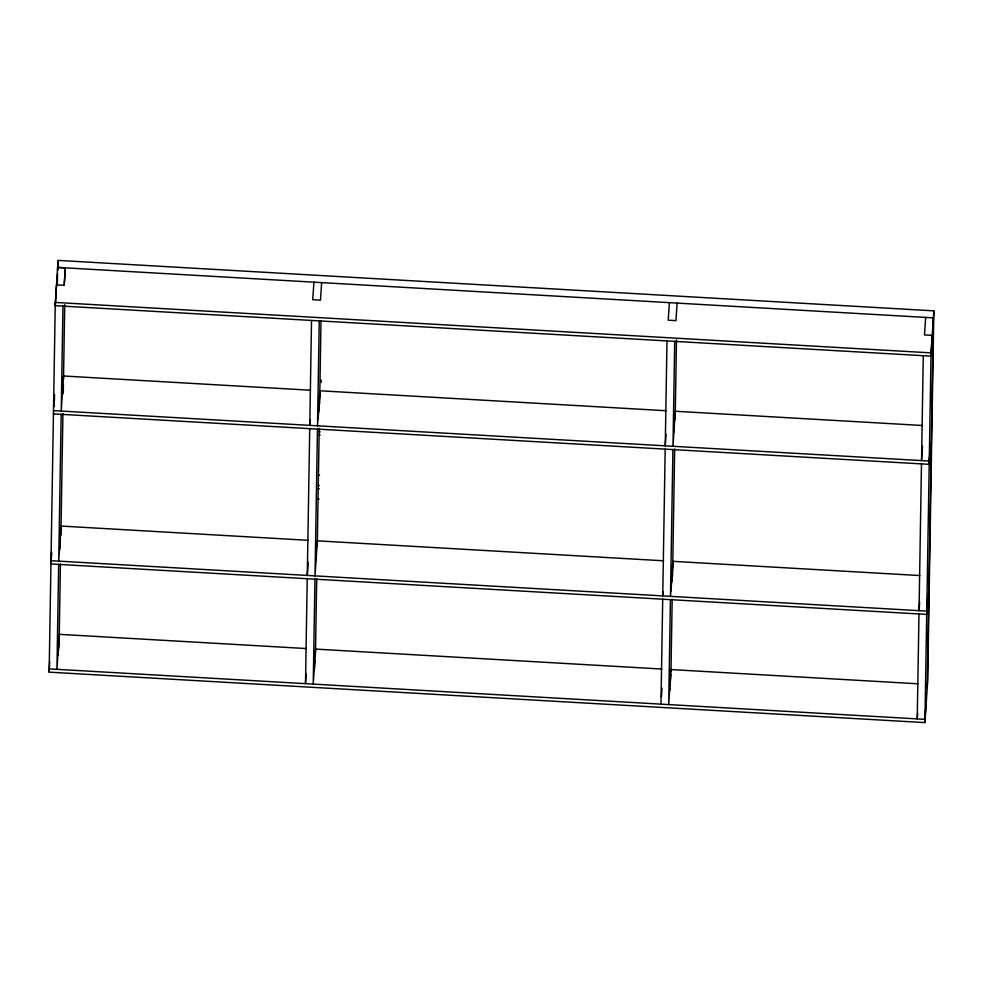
<?xml version="1.0" encoding="UTF-8"?>
<svg xmlns="http://www.w3.org/2000/svg" width="983" height="983" viewBox="0 0 983 983"><rect width="100%" height="100%" fill="white"/><g stroke="black" fill="none" stroke-linecap="round" stroke-linejoin="round"><path stroke-width="1.47" d="M49.15 672.151L55.294 302.42L931.061 352.872L924.917 722.603L49.15 672.151L49.691 661.584M57.333 284.271L57.518 273.532M57.567 270.472L57.616 267.401L65.345 267.843L64.19 285.353L56.461 284.91L55.245 305.676L930.999 356.141L932.228 335.363L924.499 334.92L925.654 317.411M57.936 269.6L58.083 260.397L933.85 310.849L927.706 680.58L924.917 722.603M58.673 564.389L56.928 669.325L59.263 634.318L306.303 648.547M61.167 414.322L58.734 561.121L61.057 526.065L308.097 540.306M62.961 306.118L61.229 411.054L63.551 375.998L310.591 390.239M60.43 563.935L59.201 637.574L58.046 655.083L58.095 651.815M59.84 546.843L59.902 543.574M60.909 534.789L62.924 413.585M63.256 393.642L63.416 384.439M63.502 379.266L64.731 304.669M307.237 578.754L305.492 683.701L306.168 673.49M309.731 428.686L307.286 575.497L308.171 562.337M311.525 320.495L309.78 425.43L310.173 419.581M314.965 579.208L313.221 684.143L315.555 649.087L661.743 669.03M317.46 429.141L315.015 575.94L317.349 540.834L663.55 560.789M319.254 320.937L317.509 425.872L319.844 390.767L666.044 410.722M314.327 669.89L314.388 666.634M316.145 560.568L316.182 558.393M318.627 411.582L318.676 408.326M315.494 652.393L316.71 578.754M317.251 546.536L319.217 428.404M319.622 403.853L320.999 321.011M320.839 381.306L320.827 382.485L320.986 379.979M660.957 704.16L662.702 599.225M665.184 449.157L662.751 595.956L663.046 591.569M666.99 340.954L665.245 445.889L666.019 434.191M670.418 599.667L668.686 704.602L671.008 669.558L918.048 683.799M672.913 449.6L670.48 596.398L672.802 561.318L919.842 575.559M674.719 341.396L672.974 446.331L675.296 411.25L922.337 425.479M669.792 690.373L669.828 688.186M671.586 582.133L671.647 578.852M674.08 432.065L674.141 428.785M670.971 671.733L672.175 599.212M672.556 576.198L674.67 448.862M675.161 419.716L676.488 339.946M918.982 613.957L917.237 718.905L917.63 713.068M921.476 463.89L919.044 610.701L919.621 601.928M921.538 460.634L923.283 355.699M926.084 705.094L926.133 701.837L924.966 719.347L49.211 668.882M927.878 596.853L927.927 593.597L926.711 614.412L50.944 563.947L51.632 553.687M927.239 687.596L933.383 317.865L57.616 267.401M55.245 305.676L58.083 260.397M53.782 406.225L54.569 394.527M53.93 406.569L54.507 397.783M51.583 551.881L51.005 560.679L926.772 611.107M59.644 549.767L60.43 538.082M60.614 535.17L61.007 529.333M58.046 655.083L59.201 637.574M313.909 282.17L312.741 299.717L320.47 300.159L321.638 282.613M318.136 418.893L319.782 394.036M314.327 669.902L315.015 659.654M315.199 656.767L315.494 652.343M669.374 302.653L668.207 320.188L675.935 320.642L677.103 303.096M661.436 696.861L662.014 688.112M671.008 590.894L671.88 577.746M672.077 574.822L672.753 564.586M670.074 685.987L670.861 674.289M921.636 459.172L922.509 446.012M931.061 352.872L933.85 310.849M64.19 285.353L65.345 267.843M53.5 410.611L929.267 461.039L930.422 443.53L930.373 446.786L929.205 464.345L53.438 413.88M320.175 434.99A5.161 2.175 3.8 0 1 319.106 435.272M319.168 431.512A5.161 2.175 3.8 0 1 320.225 431.918M319.278 488.698A5.161 2.175 3.8 0 1 318.209 488.981M318.271 485.209A5.161 2.175 3.8 0 1 319.328 485.614M319.512 475.108A5.161 2.175 3.8 0 1 318.431 475.391M318.05 498.811A5.161 2.175 3.8 0 1 319.106 499.217"/></g></svg>
